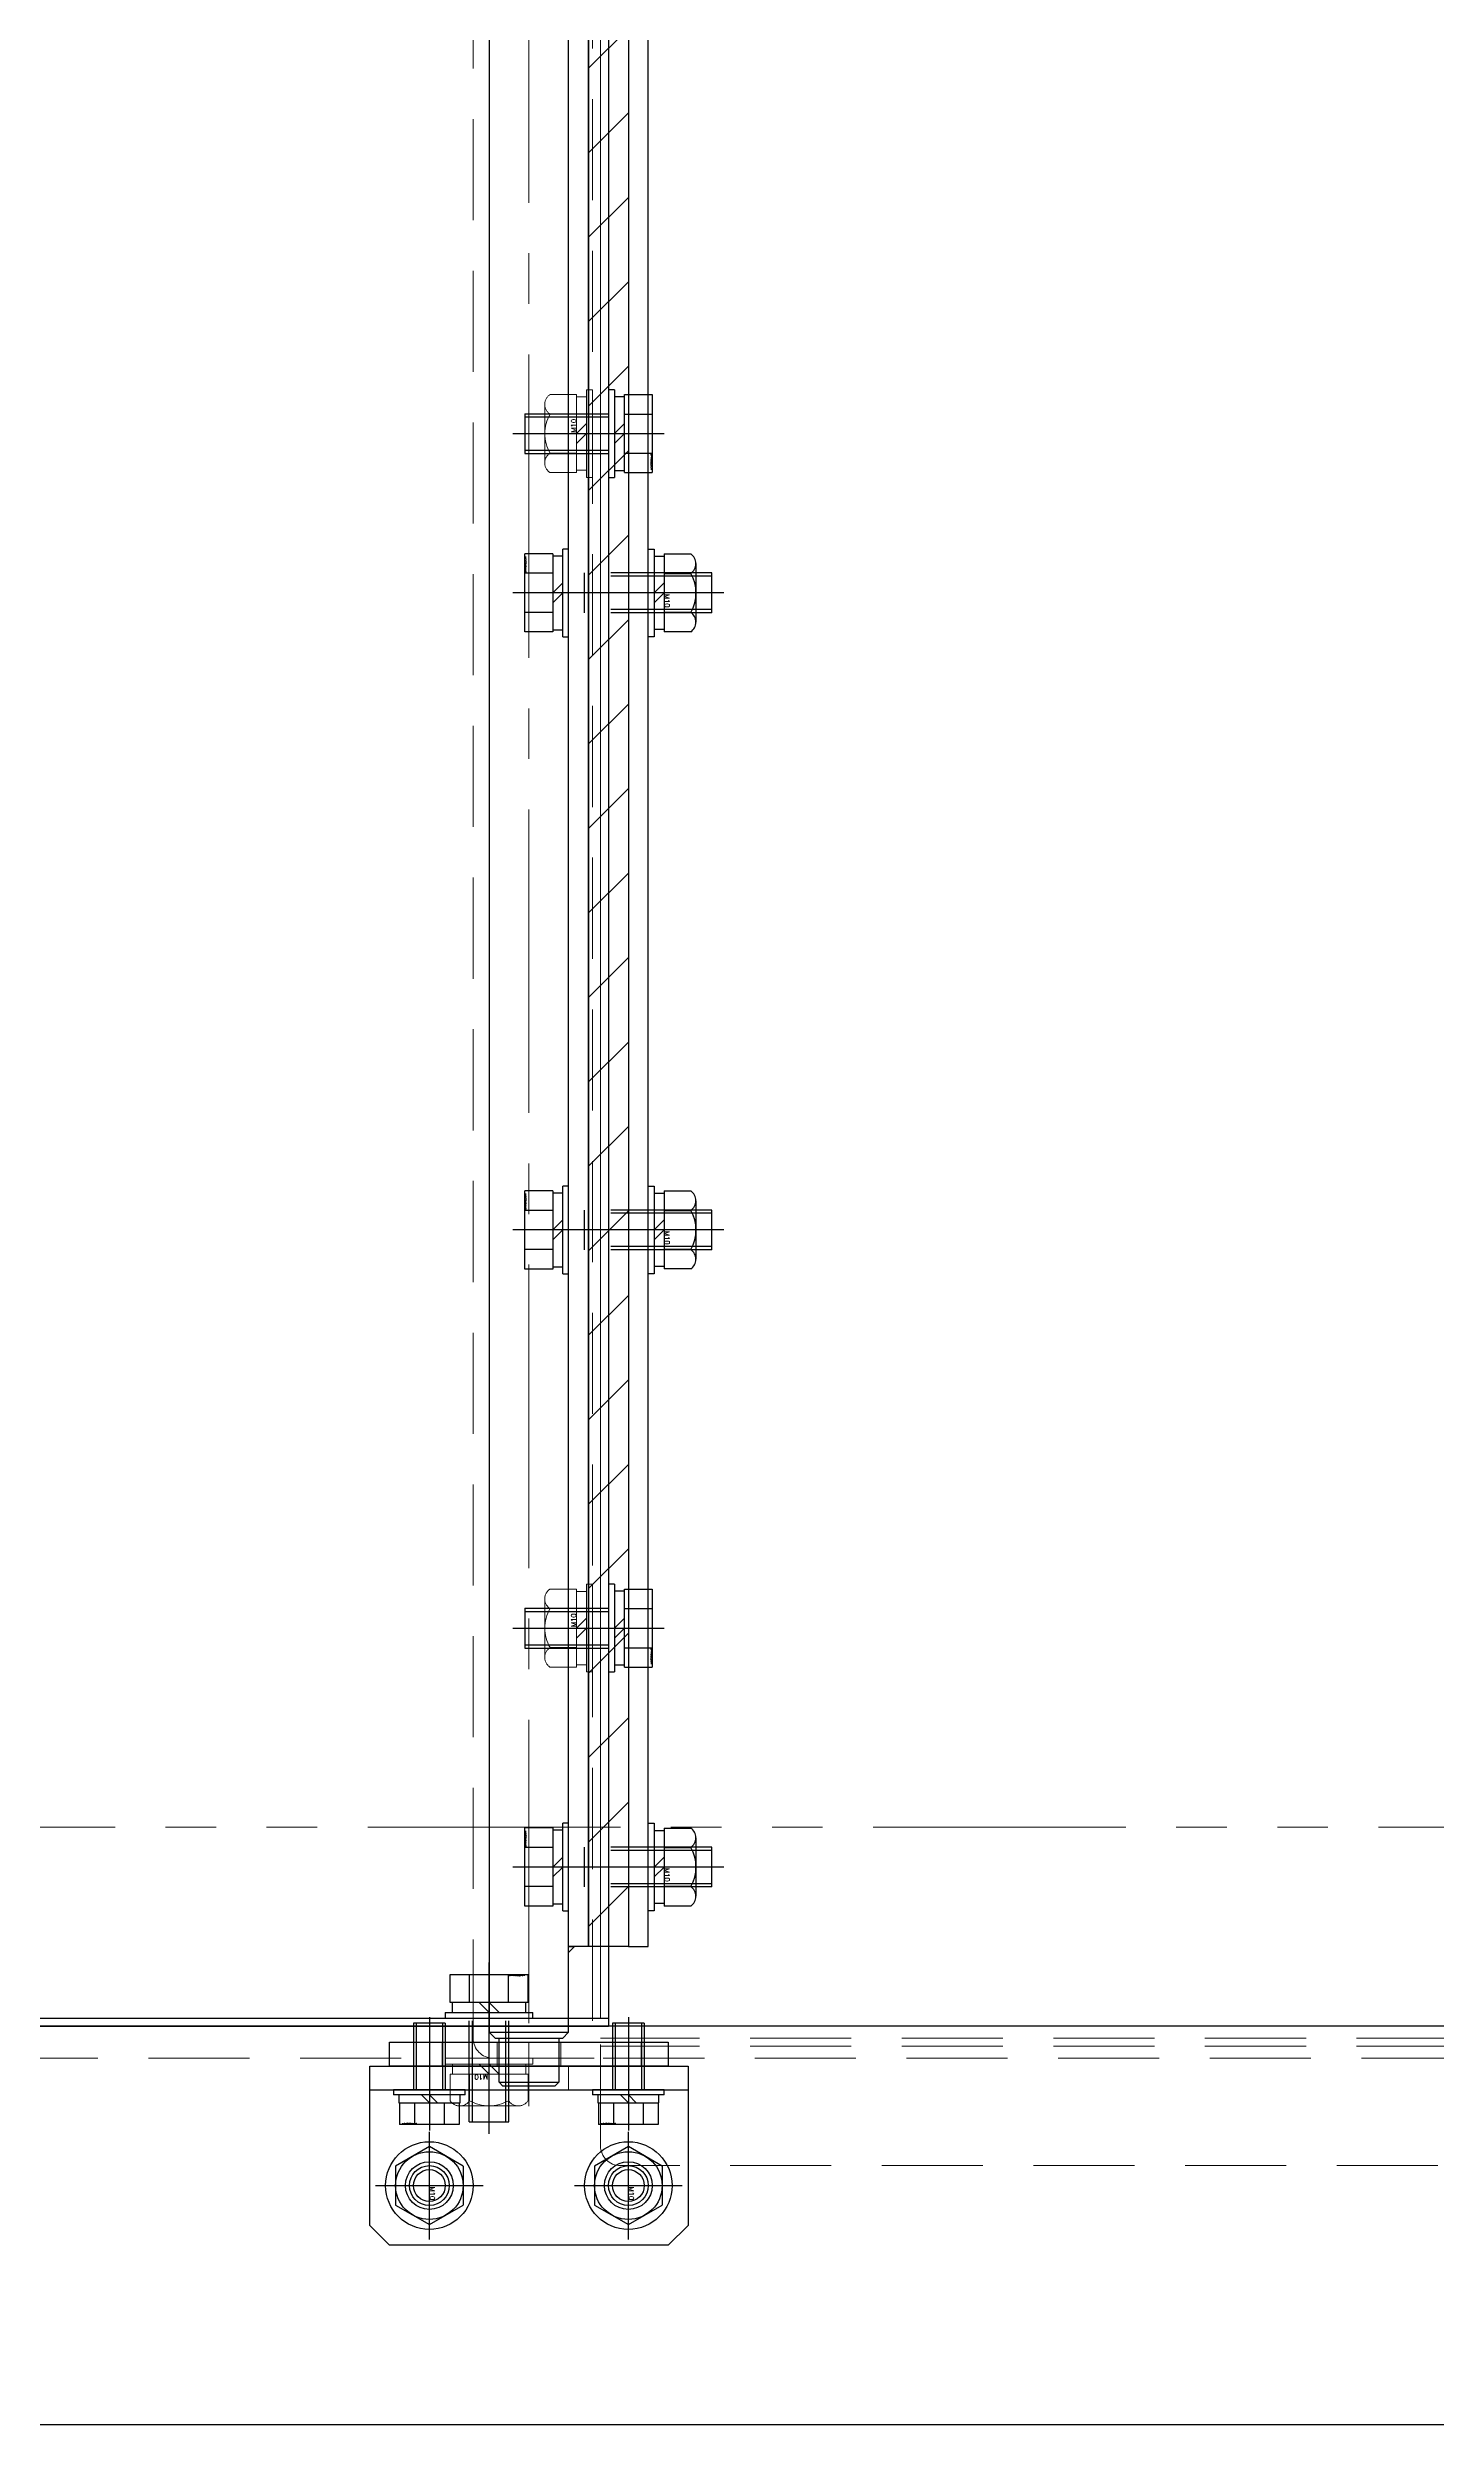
# Model space of a CAD drawing. Header units: millimetres. Extents: x -8731 to 85711, y -14522 to 31379.
# Drawn here: x 75304 to 75653, y 3788 to 4385 of the extents above; entities that cross this region are included whole.
import ezdxf

# ---------------------------------------------------------------- set-up
doc = ezdxf.new("R2010")
doc.units = ezdxf.units.MM
doc.header["$LTSCALE"] = 4
for name, pattern in [('CENTER2', [28.575, 19.05, -3.175, 3.175, -3.175]), ('HIDDEN', [9.525, 6.35, -3.175]), ('PHANTOM2', [31.75, 15.875, -3.175, 3.175, -3.175, 3.175, -3.175])]:
    doc.linetypes.add(name, pattern=pattern)
for name, color, linetype, lineweight in [('04_HIDDEN', 2, 'HIDDEN', 13), ('05_CENTER', 4, 'CENTER2', 13), ('06_PHANTOM', 2, 'PHANTOM2', 13)]:
    doc.layers.add(name, color=color, linetype=linetype, lineweight=lineweight)
doc.layers.add('10_DRAFT', color=8, linetype='Continuous', lineweight=0, plot=False)
doc.styles.add('KSS_TXT', font='txt.shx', dxfattribs={"bigfont": 'extfont2.shx'})
doc.styles.add('KSS_TXT_L', font='txt.shx', dxfattribs={"height": 9, "bigfont": 'extfont2.shx'})

# ---------------------------------------------------------------- blocks, each defined once
blk = doc.blocks.new('A$C53D772FE_1_1_1')
at = {"color": 0}
for p, q in [((1030, 998), (1030, -998)), ((0, -1000), (1030, -1000)), ((2, -998), (1030, -998)), ((1030, -998), (1030, -1000))]:
    blk.add_line(p, q, dxfattribs=at)
at = {"layer": '04_HIDDEN'}
blk.add_line((1028, 998), (1028, -998), dxfattribs=at)
at = {"layer": '05_CENTER'}
for p, q in [((1020.4, -600), (1037.75, -600)), ((1020.4, -900), (1037.75, -900)), ((1000, -1007.75), (1000, -990.4))]:
    blk.add_line(p, q, dxfattribs=at)
blk = doc.blocks.new('A$C3E9660DC_1_1_1')
at = {"color": 0}
for p, q in [((-222, -1030), (-222, 1030)), ((-254, 1003), (-254, -1003)), ((-249, -1008), (-222, -1008)), ((222, -1003), (-222, -1003)), ((217, -1035), (-217, -1035))]:
    blk.add_line(p, q, dxfattribs=at)
for centre in [(-249, -1003), (-217, -1030)]:
    blk.add_arc(centre, 5, 180, 270, dxfattribs=at)
at = {"layer": '04_HIDDEN'}
for p, q in [((-224, 1008), (-224, -1008)), ((222, -1005), (-222, -1005))]:
    blk.add_line(p, q, dxfattribs=at)
at = {"layer": '05_CENTER'}
for p, q in [((-214.34, -600), (-231.69, -600)), ((-214.34, -900), (-231.69, -900))]:
    blk.add_line(p, q, dxfattribs=at)
blk = doc.blocks.new('A$C7E374867_2_1')
at = {"color": 0, "linetype": 'CENTER2'}
blk.add_line((0, -29), (0, 14), dxfattribs=at)
at = {"color": 0}
for p, q in [((-9.81, 11), (9.81, 11)), ((-9.81, 4), (-9.81, 11)), ((-4.91, 4), (-4.91, 11)), ((4.91, 4), (4.91, 11)), ((9.81, 4), (9.81, 11)), ((-11, 1.5), (11, 1.5)), ((-11, 1.5), (-11, 0)), ((-11, 0), (11, 0)), ((9.81, 4), (-9.81, 4)), ((-9.25, 4), (-9.25, 1.5)), ((0, 1.5), (-2.5, 4)), ((0, 4), (2.5, 1.5)), ((9.25, 1.5), (9.25, 4)), ((11, 0), (11, 1.5))]:
    blk.add_line(p, q, dxfattribs=at)
at = {"color": 0, "linetype": 'HIDDEN'}
for p, q in [((-5, -26), (-5, 0)), ((-4.19, -26), (-4.19, 0)), ((4.19, -26), (4.19, 0)), ((5, -26), (5, 0)), ((-5, -26), (5, -26))]:
    blk.add_line(p, q, dxfattribs=at)
at = {"layer": '10_DRAFT', "style": 'KSS_TXT_L'}
blk.add_text('BT-M10x30L,SW,PW', height=0.3, dxfattribs=at).set_placement((5.05, 10.66))
blk = doc.blocks.new('M10Nza_1_1_1')
at = {"color": 0}
for p, q in [((-7.35, 12), (7.35, 12)), ((-9.8, 4), (-9.8, 10.69)), ((-4.9, 4), (-4.9, 10.69)), ((4.9, 10.69), (4.9, 4)), ((9.8, 10.69), (9.8, 4)), ((-9.8, 4), (9.8, 4)), ((-9.2, 1.5), (-9.2, 4)), ((0, 1.5), (-2.5, 4)), ((0, 4), (2.5, 1.5)), ((9.2, 4), (9.2, 1.5))]:
    blk.add_line(p, q, dxfattribs=at)
at = {"color": 0, "linetype": 'CENTER2'}
blk.add_line((0, 12), (0, 0), dxfattribs=at)
at = {"color": 0}
blk.add_lwpolyline([(-11, 1.5), (11, 1.5), (11, 0), (-11, 0)], close=True, dxfattribs=at)
for centre, radius, start, end in [((-7.35, 9.06), 2.94, 33.626, 146.374), ((0, 2.2), 9.8, 60, 120), ((7.35, 9.06), 2.94, 33.626, 146.374)]:
    blk.add_arc(centre, radius, start, end, dxfattribs=at)
at = {"layer": '10_DRAFT', "style": 'KSS_TXT'}
blk.add_text('M10', height=1.25, dxfattribs=at).set_placement((0.26, 4.12))
blk = doc.blocks.new('A$C7AFA21F4_1_1_1')
at = {"color": 0, "linetype": 'CENTER2'}
blk.add_line((0, -24), (0, 14), dxfattribs=at)
at = {"color": 0}
for p, q in [((-9.81, 11), (9.81, 11)), ((-9.81, 4), (-9.81, 11)), ((-4.91, 4), (-4.91, 11)), ((4.91, 4), (4.91, 11)), ((9.81, 4), (9.81, 11)), ((-11, 1.5), (11, 1.5)), ((-11, 1.5), (-11, 0)), ((-11, 0), (11, 0)), ((9.81, 4), (-9.81, 4)), ((-9.25, 4), (-9.25, 1.5)), ((0, 1.5), (-2.5, 4)), ((0, 4), (2.5, 1.5)), ((9.25, 1.5), (9.25, 4)), ((11, 0), (11, 1.5))]:
    blk.add_line(p, q, dxfattribs=at)
at = {"color": 0, "linetype": 'HIDDEN'}
for p, q in [((-5, -21), (-5, 0)), ((-4.19, -21), (-4.19, 0)), ((4.19, -21), (4.19, 0)), ((5, -21), (5, 0)), ((-5, -21), (5, -21))]:
    blk.add_line(p, q, dxfattribs=at)
at = {"layer": '10_DRAFT', "style": 'KSS_TXT_L'}
blk.add_text('BT-M10x25L,SW,PW', height=0.3, dxfattribs=at).set_placement((5.1, 10.66))
blk = doc.blocks.new('A$C020300C3_1')
for name, p in [('A$C53D772FE_1_1_1', (-1250, 0)), ('A$C7E374867_2_1', (-250, -998))]:
    blk.add_blockref(name, p)
at = {"rotation": 270}
for p in [(-220, -600), (-220, -900)]:
    blk.add_blockref('A$C7AFA21F4_1_1_1', p, dxfattribs=at)
at = {"layer": '04_HIDDEN'}
blk.add_blockref('A$C3E9660DC_1_1_1', (0, 0), dxfattribs=at)
for p, rotation in [((-224, -600), 90), ((-224, -900), 90), ((-250, -1008), 180)]:
    blk.add_blockref('M10Nza_1_1_1', p, dxfattribs=dict(at, rotation=rotation))
blk = doc.blocks.new('A$C2A2D3C10_1_1_1')
at = {"color": 0}
blk.add_lwpolyline([(100, -1100), (2600, -1100), (2600, -1000), (100, -1000)], close=True, dxfattribs=at)
for centre in [(1085, -1040), (1135, -1040)]:
    blk.add_circle(centre, 6, dxfattribs=at)
at = {"layer": '04_HIDDEN'}
blk.add_line((100, -1008), (2600, -1008), dxfattribs=at)
at = {"layer": '05_CENTER'}
for p, q in [((1100, -991.1), (1100, -1017.13)), ((1085, -1049.34), (1085, -1030.66)), ((1135, -1049.34), (1135, -1030.66)), ((1094.34, -1040), (1075.66, -1040)), ((1144.34, -1040), (1125.66, -1040))]:
    blk.add_line(p, q, dxfattribs=at)
blk = doc.blocks.new('A$C0F186644_1_1')
at = {"color": 0}
blk.add_line((-40, -6), (40, -6), dxfattribs=at)
blk.add_lwpolyline([(-40, 0), (40, 0), (40, -40), (35, -45), (-35, -45), (-40, -40)], close=True, dxfattribs=at)
for centre in [(-25, -30), (25, -30)]:
    blk.add_circle(centre, 6, dxfattribs=at)
at = {"layer": '04_HIDDEN'}
for p, q in [((-10, 0), (-10, -6)), ((10, 0), (10, -6))]:
    blk.add_line(p, q, dxfattribs=at)
at = {"layer": '05_CENTER'}
for p, q in [((-25, 4.68), (-25, -10.86)), ((25, 4.68), (25, -10.86)), ((-25, -39.34), (-25, -20.66)), ((25, -39.34), (25, -20.66)), ((-34.34, -30), (-15.66, -30)), ((34.34, -30), (15.66, -30))]:
    blk.add_line(p, q, dxfattribs=at)
at = {"layer": '10_DRAFT'}
blk.add_line((0, 0), (0, -6), dxfattribs=at)
blk = doc.blocks.new('10b_2_1')
at = {"color": 0, "linetype": 'CENTER2'}
for p, q in [((0, -13.51), (0, 13.51)), ((13.51, 0), (-13.51, 0))]:
    blk.add_line(p, q, dxfattribs=at)
at = {"color": 0}
for p, q in [((-4.9, 8.49), (-9.8, 0)), ((-4.9, 8.49), (4.9, 8.49)), ((9.8, 0), (4.9, 8.49)), ((-9.8, 0), (-4.9, -8.49)), ((4.9, -8.49), (9.8, 0)), ((-4.9, -8.49), (4.9, -8.49))]:
    blk.add_line(p, q, dxfattribs=at)
for radius in [11, 8.49, 5, 4]:
    blk.add_circle((0, 0), radius, dxfattribs=at)
at = {"layer": '10_DRAFT', "style": 'KSS_TXT'}
blk.add_text('M10', height=1.25, dxfattribs=at).set_placement((0.26, 0.12))
blk = doc.blocks.new('A$C566E2A1C_1_1')
h = blk.add_hatch()
h.set_pattern_fill('_USER', color=3, scale=15, angle=135, pattern_type=0)
h.set_pattern_definition([(135, (-7933.037, 6558.574), (-10.606602, -10.606602), [])])
h.paths.add_polyline_path([(980, -10), (980, 0), (-920, 0), (-920, -10)])
h.paths.add_polyline_path([(-920, -10), (-920, 0), (-950, 0), (-950, -10)])
h.paths.add_polyline_path([(-950, -10), (-950, 0), (-980, 0), (-980, -10)])
at = {"color": 0}
blk.add_lwpolyline([(980, 0), (980, -10), (-980, -10), (-980, 0)], close=True, dxfattribs=at)
at = {"layer": '05_CENTER'}
for p, q in [((-960, 3.94), (-960, -13.51)), ((-800, 3.94), (-800, -13.51)), ((-640, 3.94), (-640, -13.51))]:
    blk.add_line(p, q, dxfattribs=at)
blk = doc.blocks.new('A$C6BE42790_1_1')
at = {"color": 0}
for p, q in [((-1015, 6.5), (-1014, 7.5)), ((-1015, -6.5), (-1015, 6.5)), ((-1014, 7.5), (-1003, 7.5)), ((-1001.5, 10), (-1001.5, -10)), ((-1014, -7.5), (-1015, -6.5)), ((-1003, -7.5), (-1014, -7.5))]:
    blk.add_line(p, q, dxfattribs=at)
blk.add_line((-1014, 7.5), (-1014, -7.5))
for points in [[(-1001.5, -10), (1001.5, -10), (1003, -8.5), (1003, 8.5), (1001.5, 10), (-1001.5, 10), (-1003, 8.5), (-1003, -8.5)], [(-980, -10), (980, -10), (980, -15), (-980, -15)]]:
    blk.add_lwpolyline(points, close=True, dxfattribs=at)
at = {"color": 3}
blk.add_lwpolyline([(-980, -10), (-980, -11.5), (-980, -11.5), (-981.5, -10)], close=True, dxfattribs=at)
at = {"layer": '05_CENTER'}
for p, q in [((1020.09, 0), (-1020.09, 0)), ((-960, -20.81), (-960, -4.2)), ((-800, -20.81), (-800, -4.2)), ((-640, -20.81), (-640, -4.2))]:
    blk.add_line(p, q, dxfattribs=at)
blk = doc.blocks.new('A$C2CEA7AC3_1_1')
at = {"color": 0}
blk.add_lwpolyline([(-980, 0), (-980, -5), (980, -5), (980, 0)], close=True, dxfattribs=at)
at = {"layer": '05_CENTER'}
for p, q in [((-960, -11.8), (-960, 6.71)), ((-800, -11.8), (-800, 6.71)), ((-640, -11.8), (-640, 6.71))]:
    blk.add_line(p, q, dxfattribs=at)
blk = doc.blocks.new('A$C3D81658F_1_1_1')
at = {"color": 0, "linetype": 'CENTER2'}
blk.add_line((0, -39), (0, 14), dxfattribs=at)
at = {"color": 0}
for p, q in [((-9.81, 11), (9.81, 11)), ((-9.81, 4), (-9.81, 11)), ((-4.91, 4), (-4.91, 11)), ((4.91, 4), (4.91, 11)), ((9.81, 4), (9.81, 11)), ((-11, 1.5), (11, 1.5)), ((-11, 1.5), (-11, 0)), ((-11, 0), (11, 0)), ((9.81, 4), (-9.81, 4)), ((-9.25, 4), (-9.25, 1.5)), ((0, 1.5), (-2.5, 4)), ((0, 4), (2.5, 1.5)), ((9.25, 1.5), (9.25, 4)), ((11, 0), (11, 1.5))]:
    blk.add_line(p, q, dxfattribs=at)
at = {"color": 0, "linetype": 'HIDDEN'}
for p, q in [((-5, -36), (-5, 0)), ((5, -36), (5, 0)), ((-5, -4), (5, -4)), ((-4.19, -36), (-4.19, -4)), ((4.19, -36), (4.19, -4)), ((-5, -36), (5, -36))]:
    blk.add_line(p, q, dxfattribs=at)
at = {"layer": '10_DRAFT', "style": 'KSS_TXT_L'}
blk.add_text('BT-M10x40L,SW,PW', height=0.3, dxfattribs=at).set_placement((5.14, 10.66))
blk = doc.blocks.new('A$C3E2D5E31_1_1')
for name, p in [('A$C6BE42790_1_1', (0, 0)), ('A$C3D81658F_1_1_1', (-960, -10)), ('A$C3D81658F_1_1_1', (-800, -10)), ('A$C3D81658F_1_1_1', (-640, -10)), ('A$C2CEA7AC3_1_1', (0, -25))]:
    blk.add_blockref(name, p)
at = {"color": 3}
blk.add_blockref('A$C566E2A1C_1_1', (0, -15), dxfattribs=at)
at = {"rotation": 180}
for p in [(-960, -30), (-800, -30), (-640, -30)]:
    blk.add_blockref('M10Nza_1_1_1', p, dxfattribs=at)
blk = doc.blocks.new('A$C338A46E4_1_1')
at = {"color": 0}
blk.add_lwpolyline([(0, -35), (-6, -35), (-6, 35), (0, 35)], close=True, dxfattribs=at)
at = {"layer": '04_HIDDEN'}
for p, q in [((0, 29), (-6, 29)), ((0, 28.25), (-6, 28.25)), ((0, 21.75), (-6, 21.75)), ((0, 21), (-6, 21)), ((0, 8), (-6, 8)), ((0, -8), (-6, -8)), ((0, -21), (-6, -21)), ((0, -21.75), (-6, -21.75)), ((0, -28.25), (-6, -28.25)), ((0, -29), (-6, -29))]:
    blk.add_line(p, q, dxfattribs=at)
at = {"layer": '05_CENTER'}
for p, q in [((3.39, 25), (-9.39, 25)), ((3.39, -25), (-9.39, -25))]:
    blk.add_line(p, q, dxfattribs=at)
at = {"layer": '10_DRAFT'}
blk.add_line((0, 0), (-6, 0), dxfattribs=at)
blk = doc.blocks.new('A$C435F0BD9_1_1_1')
at = {"color": 0}
for p, q in [((-7.51, 8.7), (7.51, 8.7)), ((-7.51, 3.2), (-7.51, 8.7)), ((-3.75, 3.2), (-3.75, 8.7)), ((3.75, 3.2), (3.75, 8.7)), ((7.51, 3.2), (7.51, 8.7)), ((-9, 1.2), (9, 1.2)), ((-9, 1.2), (-9, 0)), ((-7.7, 3.2), (-7.7, 1.2)), ((7.7, 3.2), (-7.7, 3.2)), ((0, 1.2), (-2, 3.2)), ((0, 3.2), (2, 1.2)), ((7.7, 1.2), (7.7, 3.2)), ((9, 0), (9, 1.2)), ((-9, 0), (9, 0))]:
    blk.add_line(p, q, dxfattribs=at)
at = {"color": 0, "linetype": 'CENTER2'}
blk.add_line((0, -18.3), (0, 10.2), dxfattribs=at)
at = {"color": 0, "linetype": 'HIDDEN'}
for p, q in [((-4, -16.8), (-4, 0)), ((-3.32, -16.8), (-3.32, 0)), ((3.32, -16.8), (3.32, 0)), ((4, -16.8), (4, 0)), ((-4, -16.8), (4, -16.8))]:
    blk.add_line(p, q, dxfattribs=at)
at = {"layer": '10_DRAFT', "style": 'KSS_TXT_L'}
blk.add_text('BT-M8x20L,SW,PW', height=0.3, dxfattribs=at).set_placement((3.15, 8.36))
blk = doc.blocks.new('A$C196B25A9_1_1')
for name, p, rotation in [('A$C0F186644_1_1', (40, -25), 270), ('10b_2_1', (10, 0), 180), ('A$C435F0BD9_1_1_1', (34, 0), 90), ('A$C338A46E4_1_1', (40, -25), 180), ('10b_2_1', (10, -50), 180), ('A$C435F0BD9_1_1_1', (34, -50), 90)]:
    blk.add_blockref(name, p, dxfattribs=dict(rotation=rotation))
blk.add_blockref('A$C3E2D5E31_1_1', (1050, -25))

msp = doc.modelspace()

# ---------------------------------------------------------------- linework, layer by layer
at = {"layer": '06_PHANTOM', "color": 6}
msp.add_lwpolyline([(74624.49939, 5837.90432), (76844.49939, 5837.90432), (76844.49939, 3937.90432), (74624.49939, 3937.90432)], close=True, dxfattribs=at)

# ---------------------------------------------------------------- block references
for name, p in [('A$C2A2D3C10_1_1_1', (74314.49939, 4887.90432)), ('A$C020300C3_1', (75664.49939, 4887.90432))]:
    msp.add_blockref(name, p)
at = {"rotation": 90}
msp.add_blockref('A$C196B25A9_1_1', (75399.49939, 3837.90432), dxfattribs=at)

doc.saveas('drawing.dxf')
